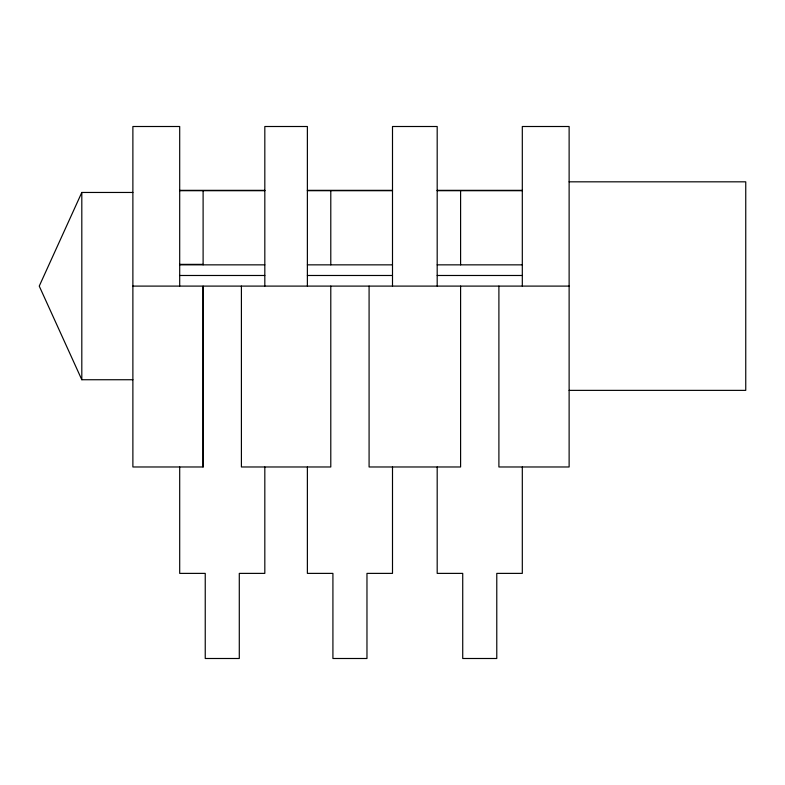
<?xml version="1.0" encoding="UTF-8"?>
<svg xmlns="http://www.w3.org/2000/svg" width="785" height="785" viewBox="0 0 785 785"><rect width="100%" height="100%" fill="white"/><g stroke="black" fill="none" stroke-linecap="round" stroke-linejoin="round"><path stroke-width="1.18" d="M179.696 286.103L179.696 126.503L132.881 126.503L132.881 466.977L203.109 466.977L203.109 286.868M132.881 192.462L81.807 192.462L39.25 286.103L81.807 379.734L132.881 379.734M569.125 181.826L745.75 181.826L745.75 390.371L569.125 390.371M179.696 190.343L264.82 190.343M307.377 190.343L392.5 190.343M437.186 190.343L522.31 190.343M179.696 190.706L264.82 190.706M307.377 190.706L392.5 190.706M437.186 190.706L522.31 190.706M179.696 264.368L203.109 264.368M179.696 264.849L264.82 264.849M307.377 264.849L392.5 264.849M437.186 264.849L522.31 264.849M179.696 275.486L264.82 275.486M307.377 275.486L392.5 275.486M437.186 275.486L522.31 275.486M132.881 286.103L569.125 286.103M522.31 286.103L522.31 126.503L569.125 126.503L569.125 466.977L498.897 466.977L498.897 286.103M522.31 466.977L522.31 573.384L496.777 573.384L496.777 658.497L462.728 658.497L462.728 573.384L437.186 573.384L437.186 466.977M460.599 190.706L460.599 264.849M460.599 286.103L460.599 466.977L369.087 466.977L369.087 286.103M437.186 286.103L437.186 126.503L392.5 126.503L392.5 286.103M392.5 466.977L392.5 573.384L366.968 573.384L366.968 658.497L332.918 658.497L332.918 573.384L307.377 573.384L307.377 466.977M330.789 190.706L330.789 264.849M330.789 286.103L330.789 466.977L241.407 466.977L241.407 286.103M307.377 286.103L307.377 126.503L264.82 126.503L264.82 286.103M264.82 466.977L264.82 573.384L239.288 573.384L239.288 658.497L205.238 658.497L205.238 573.384L179.696 573.384L179.696 466.977M203.109 190.706L203.109 264.849M203.109 286.103L203.109 466.977M81.807 192.462L81.807 379.734"/></g></svg>
